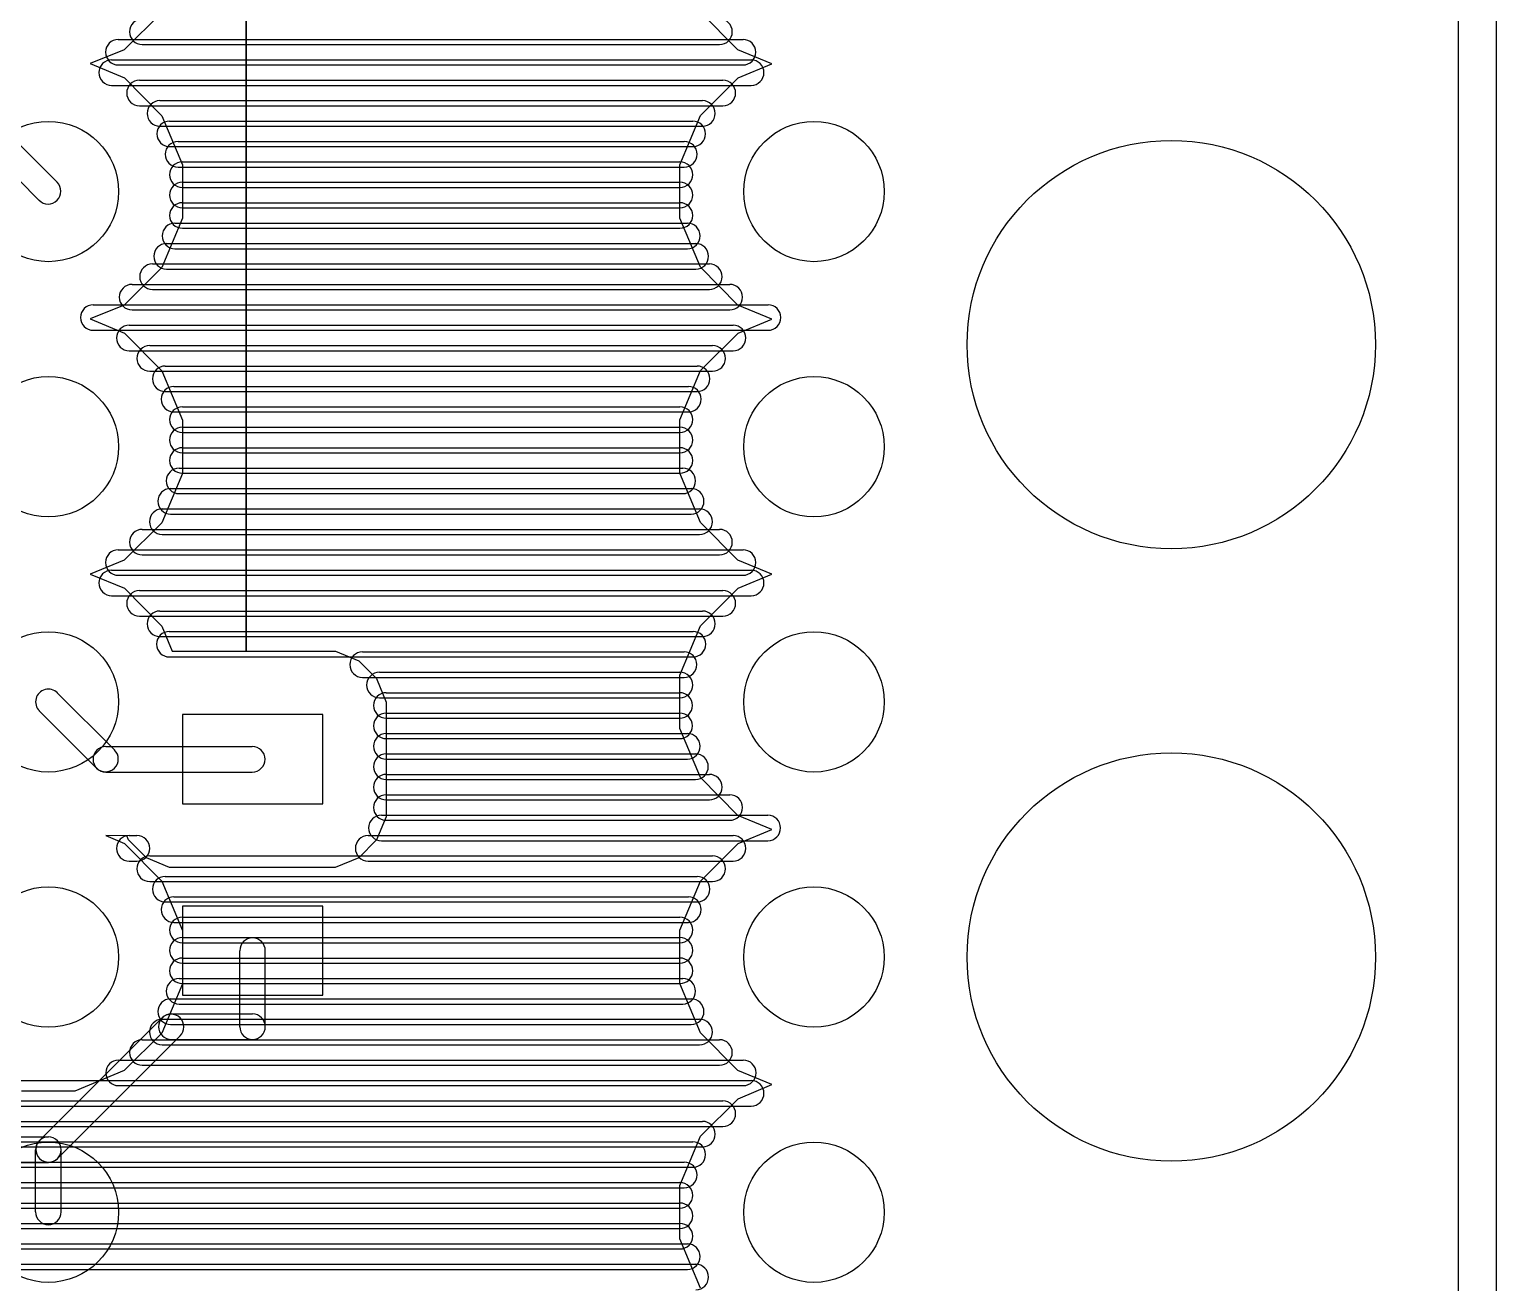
# Model space of a CAD drawing. Extents: x 4625 to 28175, y 45595 to 78045.
# Drawn here: x 22426 to 28175, y 68794 to 73706 of the extents above; entities that cross this region are included whole.
import ezdxf

# ---------------------------------------------------------------- set-up
doc = ezdxf.new("R2010")
doc.units = 0
doc.layers.add('BLACK', color=1, linetype='CONTINUOUS')

msp = doc.modelspace()

# ---------------------------------------------------------------- linework, layer by layer
at = {"layer": 'BLACK'}
for p, q in [((28025, 45670), (28025, 77970)), ((28175, 45670), (28175, 77970)), ((23275, 71269), (23275, 73946)), ((23275, 73946), (23275, 71269)), ((22945, 73772), (22797, 73625)), ((25202, 73625), (25055, 73773)), ((22535, 73106), (21956, 73685)), ((22774, 73666), (25222, 73666)), ((22774, 73666), (25222, 73666)), ((22774, 73666), (25222, 73666)), ((22464, 73035), (21885, 73614)), ((22797, 73625), (22664, 73571)), ((22868, 73646), (25130, 73646)), ((22868, 73646), (25130, 73646)), ((22868, 73646), (25130, 73646)), ((25335, 73570), (25202, 73625)), ((22664, 73571), (22798, 73515)), ((22748, 73586), (25254, 73586)), ((22748, 73586), (25254, 73586)), ((22748, 73586), (25254, 73586)), ((22774, 73566), (25222, 73566)), ((22774, 73566), (25222, 73566)), ((22774, 73566), (25222, 73566)), ((25203, 73515), (25335, 73570)), ((22748, 73486), (25254, 73486)), ((22748, 73486), (25254, 73486)), ((22748, 73486), (25254, 73486)), ((22798, 73515), (22945, 73367)), ((22857, 73506), (25143, 73506)), ((22857, 73506), (25143, 73506)), ((22857, 73506), (25143, 73506)), ((25055, 73368), (25203, 73515)), ((22937, 73426), (25063, 73426)), ((22937, 73426), (25063, 73426)), ((22937, 73426), (25063, 73426)), ((22857, 73406), (25143, 73406)), ((22857, 73406), (25143, 73406)), ((22857, 73406), (25143, 73406)), ((22945, 73367), (23025, 73174)), ((24975, 73175), (25055, 73368)), ((22937, 73326), (25063, 73326)), ((22937, 73326), (25063, 73326)), ((22937, 73326), (25063, 73326)), ((22975, 73346), (25025, 73346)), ((22975, 73346), (25025, 73346)), ((22975, 73346), (25025, 73346)), ((23008, 73266), (24992, 73266)), ((23008, 73266), (24992, 73266)), ((23008, 73266), (24992, 73266)), ((22975, 73246), (25025, 73246)), ((22975, 73246), (25025, 73246)), ((22975, 73246), (25025, 73246)), ((23008, 73166), (24992, 73166)), ((23008, 73166), (24992, 73166)), ((23008, 73166), (24992, 73166)), ((23025, 73186), (24975, 73186)), ((23025, 73186), (24975, 73186)), ((23025, 73186), (24975, 73186)), ((23025, 73174), (23025, 72965)), ((24975, 72966), (24975, 73175)), ((23025, 73106), (24975, 73106)), ((23025, 73106), (24975, 73106)), ((23025, 73106), (24975, 73106)), ((23025, 73086), (24975, 73086)), ((23025, 73086), (24975, 73086)), ((23025, 73086), (24975, 73086)), ((23025, 73026), (24975, 73026)), ((23025, 73026), (24975, 73026)), ((23025, 73026), (24975, 73026)), ((23025, 72965), (22945, 72772)), ((23025, 73006), (24975, 73006)), ((23025, 73006), (24975, 73006)), ((23025, 73006), (24975, 73006)), ((25055, 72773), (24975, 72966)), ((22996, 72946), (25004, 72946)), ((22996, 72946), (25004, 72946)), ((22996, 72946), (25004, 72946)), ((23025, 72926), (24975, 72926)), ((23025, 72926), (24975, 72926)), ((23025, 72926), (24975, 72926)), ((22963, 72866), (25037, 72866)), ((22963, 72866), (25037, 72866)), ((22963, 72866), (25037, 72866)), ((22996, 72846), (25004, 72846)), ((22996, 72846), (25004, 72846)), ((22996, 72846), (25004, 72846)), ((22945, 72772), (22797, 72625)), ((22908, 72786), (25090, 72786)), ((22908, 72786), (25090, 72786)), ((22908, 72786), (25090, 72786)), ((22963, 72766), (25037, 72766)), ((22963, 72766), (25037, 72766)), ((22963, 72766), (25037, 72766)), ((25202, 72625), (25055, 72773)), ((22828, 72706), (25170, 72706)), ((22828, 72706), (25170, 72706)), ((22828, 72706), (25170, 72706)), ((22908, 72686), (25090, 72686)), ((22908, 72686), (25090, 72686)), ((22908, 72686), (25090, 72686)), ((22797, 72625), (22664, 72571)), ((22676, 72626), (25320, 72626)), ((22676, 72626), (25320, 72626)), ((22676, 72626), (25320, 72626)), ((25335, 72570), (25202, 72625)), ((22664, 72571), (22798, 72515)), ((22828, 72606), (25170, 72606)), ((22828, 72606), (25170, 72606)), ((22828, 72606), (25170, 72606)), ((25203, 72515), (25335, 72570)), ((22676, 72526), (25320, 72526)), ((22676, 72526), (25320, 72526)), ((22676, 72526), (25320, 72526)), ((22798, 72515), (22945, 72367)), ((22817, 72546), (25183, 72546)), ((22817, 72546), (25183, 72546)), ((22817, 72546), (25183, 72546)), ((25055, 72368), (25203, 72515)), ((22817, 72446), (25183, 72446)), ((22817, 72446), (25183, 72446)), ((22817, 72446), (25183, 72446)), ((22897, 72466), (25103, 72466)), ((22897, 72466), (25103, 72466)), ((22897, 72466), (25103, 72466)), ((22897, 72366), (25103, 72366)), ((22897, 72366), (25103, 72366)), ((22897, 72366), (25103, 72366)), ((22945, 72367), (23025, 72174)), ((22958, 72386), (25042, 72386)), ((22958, 72386), (25042, 72386)), ((22958, 72386), (25042, 72386)), ((24975, 72175), (25055, 72368)), ((22958, 72286), (25042, 72286)), ((22958, 72286), (25042, 72286)), ((22958, 72286), (25042, 72286)), ((22992, 72306), (25008, 72306)), ((22992, 72306), (25008, 72306)), ((22992, 72306), (25008, 72306)), ((23025, 72226), (24975, 72226)), ((23025, 72226), (24975, 72226)), ((23025, 72226), (24975, 72226)), ((22992, 72206), (25008, 72206)), ((22992, 72206), (25008, 72206)), ((22992, 72206), (25008, 72206)), ((23025, 72174), (23025, 71965)), ((24975, 71966), (24975, 72175)), ((23025, 72146), (24975, 72146)), ((23025, 72146), (24975, 72146)), ((23025, 72146), (24975, 72146)), ((23025, 72126), (24975, 72126)), ((23025, 72126), (24975, 72126)), ((23025, 72126), (24975, 72126)), ((23025, 72066), (24975, 72066)), ((23025, 72066), (24975, 72066)), ((23025, 72066), (24975, 72066)), ((23025, 72046), (24975, 72046)), ((23025, 72046), (24975, 72046)), ((23025, 72046), (24975, 72046)), ((23012, 71986), (24986, 71986)), ((23012, 71986), (24986, 71986)), ((23012, 71986), (24986, 71986)), ((23025, 71965), (22945, 71772)), ((23025, 71966), (24975, 71966)), ((23025, 71966), (24975, 71966)), ((23025, 71966), (24975, 71966)), ((25055, 71773), (24975, 71966)), ((22979, 71906), (25019, 71906)), ((22979, 71906), (25019, 71906)), ((22979, 71906), (25019, 71906)), ((23012, 71886), (24986, 71886)), ((23012, 71886), (24986, 71886)), ((23012, 71886), (24986, 71886)), ((22946, 71826), (25052, 71826)), ((22946, 71826), (25052, 71826)), ((22946, 71826), (25052, 71826)), ((22945, 71772), (22797, 71625)), ((22979, 71806), (25019, 71806)), ((22979, 71806), (25019, 71806)), ((22979, 71806), (25019, 71806)), ((25202, 71625), (25055, 71773)), ((22868, 71746), (25130, 71746)), ((22868, 71746), (25130, 71746)), ((22868, 71746), (25130, 71746)), ((22946, 71726), (25052, 71726)), ((22946, 71726), (25052, 71726)), ((22946, 71726), (25052, 71726)), ((22774, 71666), (25222, 71666)), ((22774, 71666), (25222, 71666)), ((22774, 71666), (25222, 71666)), ((22868, 71646), (25130, 71646)), ((22868, 71646), (25130, 71646)), ((22868, 71646), (25130, 71646)), ((22797, 71625), (22664, 71571)), ((22748, 71586), (25254, 71586)), ((22748, 71586), (25254, 71586)), ((22748, 71586), (25254, 71586)), ((25335, 71570), (25202, 71625)), ((22664, 71571), (22798, 71515)), ((22774, 71566), (25222, 71566)), ((22774, 71566), (25222, 71566)), ((22774, 71566), (25222, 71566)), ((25203, 71515), (25335, 71570)), ((22748, 71486), (25254, 71486)), ((22748, 71486), (25254, 71486)), ((22748, 71486), (25254, 71486)), ((22798, 71515), (22945, 71367)), ((22857, 71506), (25143, 71506)), ((22857, 71506), (25143, 71506)), ((22857, 71506), (25143, 71506)), ((25055, 71368), (25203, 71515)), ((22937, 71426), (25063, 71426)), ((22937, 71426), (25063, 71426)), ((22937, 71426), (25063, 71426)), ((22857, 71406), (25143, 71406)), ((22857, 71406), (25143, 71406)), ((22857, 71406), (25143, 71406)), ((22945, 71367), (22985, 71269)), ((24975, 71175), (25055, 71368)), ((22937, 71326), (25063, 71326)), ((22937, 71326), (25063, 71326)), ((22937, 71326), (25063, 71326)), ((22974, 71346), (25026, 71346)), ((22974, 71346), (25026, 71346)), ((22974, 71346), (25026, 71346)), ((22974, 71246), (25026, 71246)), ((22974, 71246), (25026, 71246)), ((22974, 71246), (25026, 71246)), ((22985, 71269), (23275, 71269)), ((23275, 71269), (23625, 71269)), ((23625, 71269), (23716, 71231)), ((23731, 71266), (24991, 71266)), ((23731, 71266), (24991, 71266)), ((23731, 71266), (24991, 71266)), ((23716, 71231), (23786, 71161)), ((23797, 71186), (24975, 71186)), ((23797, 71186), (24975, 71186)), ((23797, 71186), (24975, 71186)), ((23731, 71166), (24991, 71166)), ((23731, 71166), (24991, 71166)), ((23731, 71166), (24991, 71166)), ((23786, 71161), (23824, 71069)), ((24975, 70966), (24975, 71175)), ((22760, 70881), (22535, 71106)), ((23797, 71086), (24975, 71086)), ((23797, 71086), (24975, 71086)), ((23797, 71086), (24975, 71086)), ((23824, 71106), (24974, 71106)), ((23824, 71106), (24974, 71106)), ((23824, 71106), (24974, 71106)), ((23824, 71069), (23824, 70620)), ((22689, 70810), (22464, 71035)), ((23575, 71020), (23025, 71020)), ((23025, 71020), (23025, 70670)), ((23575, 70670), (23575, 71020)), ((23824, 71026), (24974, 71026)), ((23824, 71026), (24974, 71026)), ((23824, 71026), (24974, 71026)), ((23824, 71006), (24974, 71006)), ((23824, 71006), (24974, 71006)), ((23824, 71006), (24974, 71006)), ((25055, 70773), (24975, 70966)), ((22725, 70895), (23299, 70895)), ((23824, 70946), (25004, 70946)), ((23824, 70946), (25004, 70946)), ((23824, 70946), (25004, 70946)), ((23824, 70926), (24974, 70926)), ((23824, 70926), (24974, 70926)), ((23824, 70926), (24974, 70926)), ((23824, 70866), (25036, 70866)), ((23824, 70866), (25036, 70866)), ((23824, 70866), (25036, 70866)), ((23824, 70846), (25004, 70846)), ((23824, 70846), (25004, 70846)), ((23824, 70846), (25004, 70846)), ((22725, 70795), (23299, 70795)), ((23824, 70786), (25090, 70786)), ((23824, 70786), (25090, 70786)), ((23824, 70786), (25090, 70786)), ((23824, 70766), (25036, 70766)), ((23824, 70766), (25036, 70766)), ((23824, 70766), (25036, 70766)), ((25202, 70625), (25055, 70773)), ((23025, 70670), (23575, 70670)), ((23824, 70706), (25170, 70706)), ((23824, 70706), (25170, 70706)), ((23824, 70706), (25170, 70706)), ((23824, 70686), (25090, 70686)), ((23824, 70686), (25090, 70686)), ((23824, 70686), (25090, 70686)), ((23824, 70620), (23786, 70529)), ((23805, 70626), (25319, 70626)), ((23805, 70626), (25319, 70626)), ((23805, 70626), (25319, 70626)), ((23824, 70606), (25170, 70606)), ((23824, 70606), (25170, 70606)), ((23824, 70606), (25170, 70606)), ((25335, 70570), (25202, 70625)), ((25203, 70515), (25335, 70570)), ((22807, 70545), (22725, 70546)), ((22725, 70546), (22798, 70515)), ((22798, 70515), (22945, 70367)), ((22814, 70529), (22807, 70545)), ((22884, 70459), (22814, 70529)), ((22817, 70546), (22847, 70546)), ((22817, 70546), (22847, 70546)), ((22817, 70546), (22847, 70546)), ((23786, 70529), (23716, 70459)), ((23753, 70546), (25183, 70546)), ((23753, 70546), (25183, 70546)), ((23753, 70546), (25183, 70546)), ((23805, 70526), (25319, 70526)), ((23805, 70526), (25319, 70526)), ((23805, 70526), (25319, 70526)), ((25055, 70368), (25203, 70515)), ((22817, 70446), (22847, 70446)), ((22817, 70446), (22847, 70446)), ((22817, 70446), (22847, 70446)), ((22975, 70421), (22884, 70459)), ((22897, 70466), (25103, 70466)), ((22897, 70466), (25103, 70466)), ((22897, 70466), (25103, 70466)), ((23716, 70459), (23624, 70421)), ((23753, 70446), (25183, 70446)), ((23753, 70446), (25183, 70446)), ((23753, 70446), (25183, 70446)), ((22958, 70386), (25042, 70386)), ((22958, 70386), (25042, 70386)), ((22958, 70386), (25042, 70386)), ((23624, 70421), (22975, 70421)), ((22897, 70366), (25103, 70366)), ((22897, 70366), (25103, 70366)), ((22897, 70366), (25103, 70366)), ((22945, 70367), (23025, 70174)), ((24975, 70175), (25055, 70368)), ((22958, 70286), (25042, 70286)), ((22958, 70286), (25042, 70286)), ((22958, 70286), (25042, 70286)), ((22992, 70306), (25008, 70306)), ((22992, 70306), (25008, 70306)), ((22992, 70306), (25008, 70306)), ((23575, 70270), (23025, 70270)), ((23025, 70270), (23025, 69920)), ((23575, 69920), (23575, 70270)), ((22992, 70206), (25008, 70206)), ((22992, 70206), (25008, 70206)), ((22992, 70206), (25008, 70206)), ((23025, 70226), (24975, 70226)), ((23025, 70226), (24975, 70226)), ((23025, 70226), (24975, 70226)), ((23025, 70174), (23025, 69965)), ((23025, 70146), (24975, 70146)), ((23025, 70146), (24975, 70146)), ((23025, 70146), (24975, 70146)), ((24975, 69966), (24975, 70175)), ((23025, 70126), (24975, 70126)), ((23025, 70126), (24975, 70126)), ((23025, 70126), (24975, 70126)), ((23250, 69797), (23250, 70095)), ((23350, 69797), (23350, 70095)), ((23025, 70066), (24975, 70066)), ((23025, 70066), (24975, 70066)), ((23025, 70066), (24975, 70066)), ((23025, 70046), (24975, 70046)), ((23025, 70046), (24975, 70046)), ((23025, 70046), (24975, 70046)), ((23012, 69986), (24986, 69986)), ((23012, 69986), (24986, 69986)), ((23012, 69986), (24986, 69986)), ((23025, 69965), (22945, 69772)), ((23025, 69966), (24975, 69966)), ((23025, 69966), (24975, 69966)), ((23025, 69966), (24975, 69966)), ((23025, 69920), (23575, 69920)), ((25055, 69773), (24975, 69966)), ((22979, 69906), (25019, 69906)), ((22979, 69906), (25019, 69906)), ((22979, 69906), (25019, 69906)), ((23012, 69886), (24986, 69886)), ((23012, 69886), (24986, 69886)), ((23012, 69886), (24986, 69886)), ((22946, 69832), (22465, 69351)), ((22946, 69826), (25052, 69826)), ((22946, 69826), (25052, 69826)), ((22946, 69826), (25052, 69826)), ((22979, 69806), (25019, 69806)), ((22979, 69806), (25019, 69806)), ((22979, 69806), (25019, 69806)), ((22982, 69847), (23300, 69847)), ((23017, 69761), (22536, 69280)), ((22945, 69772), (22797, 69625)), ((22868, 69746), (25130, 69746)), ((22868, 69746), (25130, 69746)), ((22868, 69746), (25130, 69746)), ((22982, 69747), (23300, 69747)), ((25202, 69625), (25055, 69773)), ((22946, 69726), (25052, 69726)), ((22946, 69726), (25052, 69726)), ((22946, 69726), (25052, 69726)), ((22775, 69666), (25223, 69666)), ((22775, 69666), (25223, 69666)), ((22775, 69666), (25223, 69666)), ((22868, 69646), (25130, 69646)), ((22868, 69646), (25130, 69646)), ((22868, 69646), (25130, 69646)), ((19548, 69586), (25254, 69586)), ((19548, 69586), (25254, 69586)), ((19548, 69586), (25254, 69586)), ((22797, 69625), (22604, 69545)), ((25335, 69570), (25202, 69625)), ((25203, 69515), (25335, 69570)), ((22604, 69545), (22395, 69545)), ((22775, 69566), (25223, 69566)), ((22775, 69566), (25223, 69566)), ((22775, 69566), (25223, 69566)), ((25055, 69368), (25203, 69515)), ((19548, 69486), (25254, 69486)), ((19548, 69486), (25254, 69486)), ((19548, 69486), (25254, 69486)), ((19657, 69506), (25143, 69506)), ((19657, 69506), (25143, 69506)), ((19657, 69506), (25143, 69506)), ((19657, 69406), (25143, 69406)), ((19657, 69406), (25143, 69406)), ((19657, 69406), (25143, 69406)), ((19737, 69426), (25063, 69426)), ((19737, 69426), (25063, 69426)), ((19737, 69426), (25063, 69426)), ((19775, 69346), (25025, 69346)), ((19775, 69346), (25025, 69346)), ((19775, 69346), (25025, 69346)), ((22080, 69365), (22500, 69365)), ((24975, 69175), (25055, 69368)), ((19737, 69326), (25063, 69326)), ((19737, 69326), (25063, 69326)), ((19737, 69326), (25063, 69326)), ((22450, 69071), (22450, 69315)), ((22550, 69071), (22550, 69315)), ((19775, 69246), (25025, 69246)), ((19775, 69246), (25025, 69246)), ((19775, 69246), (25025, 69246)), ((19808, 69266), (24992, 69266)), ((19808, 69266), (24992, 69266)), ((19808, 69266), (24992, 69266)), ((22080, 69265), (22500, 69265)), ((19825, 69186), (24975, 69186)), ((19825, 69186), (24975, 69186)), ((19825, 69186), (24975, 69186)), ((24975, 68966), (24975, 69175)), ((19808, 69166), (24992, 69166)), ((19808, 69166), (24992, 69166)), ((19808, 69166), (24992, 69166)), ((19825, 69106), (24975, 69106)), ((19825, 69106), (24975, 69106)), ((19825, 69106), (24975, 69106)), ((19825, 69086), (24975, 69086)), ((19825, 69086), (24975, 69086)), ((19825, 69086), (24975, 69086)), ((19825, 69026), (24975, 69026)), ((19825, 69026), (24975, 69026)), ((19825, 69026), (24975, 69026)), ((19825, 69006), (24975, 69006)), ((19825, 69006), (24975, 69006)), ((19825, 69006), (24975, 69006)), ((19796, 68946), (25004, 68946)), ((19796, 68946), (25004, 68946)), ((19796, 68946), (25004, 68946)), ((25055, 68773), (24975, 68966)), ((19825, 68926), (24975, 68926)), ((19825, 68926), (24975, 68926)), ((19825, 68926), (24975, 68926)), ((19763, 68866), (25037, 68866)), ((19763, 68866), (25037, 68866)), ((19763, 68866), (25037, 68866)), ((19796, 68846), (25004, 68846)), ((19796, 68846), (25004, 68846)), ((19796, 68846), (25004, 68846))]:
    msp.add_line(p, q, dxfattribs=at)
for centre, radius in [((22500, 73070), 275), ((25500, 73070), 275), ((26900, 72470), 800), ((22500, 72070), 275), ((25500, 72070), 275), ((22500, 71070), 275), ((25500, 71070), 275), ((26900, 70070), 800), ((22500, 70070), 275), ((25500, 70070), 275), ((22500, 69070), 275), ((25500, 69070), 275)]:
    msp.add_circle(centre, radius, dxfattribs=at)
for centre, start, end in [((22868, 73696), 90, 270), ((22868, 73696), 90, 270), ((22868, 73696), 90, 270), ((25130, 73696), 270, 450), ((25130, 73696), 270, 450), ((25130, 73696), 270, 450), ((22774, 73616), 90, 270), ((22774, 73616), 90, 270), ((22774, 73616), 90, 270), ((25222, 73616), 270, 450), ((25222, 73616), 270, 450), ((25222, 73616), 270, 450), ((22748, 73536), 90, 270), ((22748, 73536), 90, 270), ((22748, 73536), 90, 270), ((25254, 73536), 270, 450), ((25254, 73536), 270, 450), ((25254, 73536), 270, 450), ((22857, 73456), 90, 270), ((22857, 73456), 90, 270), ((22857, 73456), 90, 270), ((25143, 73456), 270, 450), ((25143, 73456), 270, 450), ((25143, 73456), 270, 450), ((22937, 73376), 90, 270), ((22937, 73376), 90, 270), ((22937, 73376), 90, 270), ((25063, 73376), 270, 450), ((25063, 73376), 270, 450), ((25063, 73376), 270, 450), ((22975, 73296), 90, 270), ((22975, 73296), 90, 270), ((22975, 73296), 90, 270), ((25025, 73296), 270, 450), ((25025, 73296), 270, 450), ((25025, 73296), 270, 450), ((23008, 73216), 90, 270), ((23008, 73216), 90, 270), ((23008, 73216), 90, 270), ((24992, 73216), 270, 450), ((24992, 73216), 270, 450), ((24992, 73216), 270, 450), ((23025, 73136), 90, 270), ((23025, 73136), 90, 270), ((23025, 73136), 90, 270), ((24975, 73136), 270, 450), ((24975, 73136), 270, 450), ((24975, 73136), 270, 450), ((22499, 73071), 225, 405), ((23025, 73056), 90, 270), ((23025, 73056), 90, 270), ((23025, 73056), 90, 270), ((24975, 73056), 270, 450), ((24975, 73056), 270, 450), ((24975, 73056), 270, 450), ((23025, 72976), 90, 270), ((23025, 72976), 90, 270), ((23025, 72976), 90, 270), ((24975, 72976), 270, 450), ((24975, 72976), 270, 450), ((24975, 72976), 270, 450), ((22996, 72896), 90, 270), ((22996, 72896), 90, 270), ((22996, 72896), 90, 270), ((25004, 72896), 270, 450), ((25004, 72896), 270, 450), ((25004, 72896), 270, 450), ((22963, 72816), 90, 270), ((22963, 72816), 90, 270), ((22963, 72816), 90, 270), ((25037, 72816), 270, 450), ((25037, 72816), 270, 450), ((25037, 72816), 270, 450), ((22908, 72736), 90, 270), ((22908, 72736), 90, 270), ((22908, 72736), 90, 270), ((25090, 72736), 270, 450), ((25090, 72736), 270, 450), ((25090, 72736), 270, 450), ((22828, 72656), 90, 270), ((22828, 72656), 90, 270), ((22828, 72656), 90, 270), ((25170, 72656), 270, 450), ((25170, 72656), 270, 450), ((25170, 72656), 270, 450), ((22676, 72576), 90, 270), ((22676, 72576), 90, 270), ((22676, 72576), 90, 270), ((25320, 72576), 270, 450), ((25320, 72576), 270, 450), ((25320, 72576), 270, 450), ((22817, 72496), 90, 270), ((22817, 72496), 90, 270), ((22817, 72496), 90, 270), ((25183, 72496), 270, 450), ((25183, 72496), 270, 450), ((25183, 72496), 270, 450), ((22897, 72416), 90, 270), ((22897, 72416), 90, 270), ((22897, 72416), 90, 270), ((25103, 72416), 270, 450), ((25103, 72416), 270, 450), ((25103, 72416), 270, 450), ((22958, 72336), 90, 270), ((22958, 72336), 90, 270), ((22958, 72336), 90, 270), ((25042, 72336), 270, 450), ((25042, 72336), 270, 450), ((25042, 72336), 270, 450), ((22992, 72256), 90, 270), ((22992, 72256), 90, 270), ((22992, 72256), 90, 270), ((25008, 72256), 270, 450), ((25008, 72256), 270, 450), ((25008, 72256), 270, 450), ((23025, 72176), 90, 270), ((23025, 72176), 90, 270), ((23025, 72176), 90, 270), ((24975, 72176), 270, 450), ((24975, 72176), 270, 450), ((24975, 72176), 270, 450), ((23025, 72096), 90, 270), ((23025, 72096), 90, 270), ((23025, 72096), 90, 270), ((24975, 72096), 270, 450), ((24975, 72096), 270, 450), ((24975, 72096), 270, 450), ((23025, 72016), 90, 270), ((23025, 72016), 90, 270), ((23025, 72016), 90, 270), ((24975, 72016), 270, 450), ((24975, 72016), 270, 450), ((24975, 72016), 270, 450), ((23012, 71936), 90, 270), ((23012, 71936), 90, 270), ((23012, 71936), 90, 270), ((24986, 71936), 270, 450), ((24986, 71936), 270, 450), ((24986, 71936), 270, 450), ((22979, 71856), 90, 270), ((22979, 71856), 90, 270), ((22979, 71856), 90, 270), ((25019, 71856), 270, 450), ((25019, 71856), 270, 450), ((25019, 71856), 270, 450), ((22946, 71776), 90, 270), ((22946, 71776), 90, 270), ((22946, 71776), 90, 270), ((25052, 71776), 270, 450), ((25052, 71776), 270, 450), ((25052, 71776), 270, 450), ((22868, 71696), 90, 270), ((22868, 71696), 90, 270), ((22868, 71696), 90, 270), ((25130, 71696), 270, 450), ((25130, 71696), 270, 450), ((25130, 71696), 270, 450), ((22774, 71616), 90, 270), ((22774, 71616), 90, 270), ((22774, 71616), 90, 270), ((25222, 71616), 270, 450), ((25222, 71616), 270, 450), ((25222, 71616), 270, 450), ((22748, 71536), 90, 270), ((22748, 71536), 90, 270), ((22748, 71536), 90, 270), ((25254, 71536), 270, 450), ((25254, 71536), 270, 450), ((25254, 71536), 270, 450), ((22857, 71456), 90, 270), ((22857, 71456), 90, 270), ((22857, 71456), 90, 270), ((25143, 71456), 270, 450), ((25143, 71456), 270, 450), ((25143, 71456), 270, 450), ((22937, 71376), 90, 270), ((22937, 71376), 90, 270), ((22937, 71376), 90, 270), ((25063, 71376), 270, 450), ((25063, 71376), 270, 450), ((25063, 71376), 270, 450), ((22974, 71296), 90, 270), ((22974, 71296), 90, 270), ((22974, 71296), 90, 270), ((25026, 71296), 270, 450), ((25026, 71296), 270, 450), ((25026, 71296), 270, 450), ((23731, 71216), 90, 270), ((23731, 71216), 90, 270), ((23731, 71216), 90, 270), ((24991, 71216), 270, 450), ((24991, 71216), 270, 450), ((24991, 71216), 270, 450), ((23797, 71136), 90, 270), ((23797, 71136), 90, 270), ((23797, 71136), 90, 270), ((24975, 71136), 270, 450), ((24975, 71136), 270, 450), ((24975, 71136), 270, 450), ((22500, 71070), 405, 585), ((23824, 71056), 90, 270), ((23824, 71056), 90, 270), ((23824, 71056), 90, 270), ((24974, 71056), 270, 450), ((24974, 71056), 270, 450), ((24974, 71056), 270, 450), ((23824, 70976), 90, 270), ((23824, 70976), 90, 270), ((23824, 70976), 90, 270), ((24974, 70976), 270, 450), ((24974, 70976), 270, 450), ((24974, 70976), 270, 450), ((22725, 70845), 90, 270), ((23299, 70845), 270, 450), ((23824, 70896), 90, 270), ((23824, 70896), 90, 270), ((23824, 70896), 90, 270), ((25004, 70896), 270, 450), ((25004, 70896), 270, 450), ((25004, 70896), 270, 450), ((22724, 70846), 225, 405), ((23824, 70816), 90, 270), ((23824, 70816), 90, 270), ((23824, 70816), 90, 270), ((25036, 70816), 270, 450), ((25036, 70816), 270, 450), ((25036, 70816), 270, 450), ((23824, 70736), 90, 270), ((23824, 70736), 90, 270), ((23824, 70736), 90, 270), ((25090, 70736), 270, 450), ((25090, 70736), 270, 450), ((25090, 70736), 270, 450), ((23824, 70656), 90, 270), ((23824, 70656), 90, 270), ((23824, 70656), 90, 270), ((25170, 70656), 270, 450), ((25170, 70656), 270, 450), ((25170, 70656), 270, 450), ((23805, 70576), 90, 270), ((23805, 70576), 90, 270), ((23805, 70576), 90, 270), ((25319, 70576), 270, 450), ((25319, 70576), 270, 450), ((25319, 70576), 270, 450), ((22817, 70496), 90, 270), ((22817, 70496), 90, 270), ((22817, 70496), 90, 270), ((22847, 70496), 270, 450), ((22847, 70496), 270, 450), ((22847, 70496), 270, 450), ((23753, 70496), 90, 270), ((23753, 70496), 90, 270), ((23753, 70496), 90, 270), ((25183, 70496), 270, 450), ((25183, 70496), 270, 450), ((25183, 70496), 270, 450), ((22897, 70416), 90, 270), ((22897, 70416), 90, 270), ((22897, 70416), 90, 270), ((25103, 70416), 270, 450), ((25103, 70416), 270, 450), ((25103, 70416), 270, 450), ((22958, 70336), 90, 270), ((22958, 70336), 90, 270), ((22958, 70336), 90, 270), ((25042, 70336), 270, 450), ((25042, 70336), 270, 450), ((25042, 70336), 270, 450), ((22992, 70256), 90, 270), ((22992, 70256), 90, 270), ((22992, 70256), 90, 270), ((25008, 70256), 270, 450), ((25008, 70256), 270, 450), ((25008, 70256), 270, 450), ((23025, 70176), 90, 270), ((23025, 70176), 90, 270), ((23025, 70176), 90, 270), ((24975, 70176), 270, 450), ((24975, 70176), 270, 450), ((24975, 70176), 270, 450), ((23025, 70096), 90, 270), ((23025, 70096), 90, 270), ((23025, 70096), 90, 270), ((23300, 70095), 360, 540), ((24975, 70096), 270, 450), ((24975, 70096), 270, 450), ((24975, 70096), 270, 450), ((23025, 70016), 90, 270), ((23025, 70016), 90, 270), ((23025, 70016), 90, 270), ((24975, 70016), 270, 450), ((24975, 70016), 270, 450), ((24975, 70016), 270, 450), ((23012, 69936), 90, 270), ((23012, 69936), 90, 270), ((23012, 69936), 90, 270), ((24986, 69936), 270, 450), ((24986, 69936), 270, 450), ((24986, 69936), 270, 450), ((22979, 69856), 90, 270), ((22979, 69856), 90, 270), ((22979, 69856), 90, 270), ((25019, 69856), 270, 450), ((25019, 69856), 270, 450), ((25019, 69856), 270, 450), ((22946, 69776), 90, 270), ((22946, 69776), 90, 270), ((22946, 69776), 90, 270), ((22982, 69797), 90, 270), ((22981, 69796), -45, 135), ((23300, 69797), 270, 450), ((25052, 69776), 270, 450), ((25052, 69776), 270, 450), ((25052, 69776), 270, 450), ((22868, 69696), 90, 270), ((22868, 69696), 90, 270), ((22868, 69696), 90, 270), ((23300, 69797), 180, 360), ((25130, 69696), 270, 450), ((25130, 69696), 270, 450), ((25130, 69696), 270, 450), ((22775, 69616), 90, 270), ((22775, 69616), 90, 270), ((22775, 69616), 90, 270), ((25223, 69616), 270, 450), ((25223, 69616), 270, 450), ((25223, 69616), 270, 450), ((25254, 69536), 270, 450), ((25254, 69536), 270, 450), ((25254, 69536), 270, 450), ((25143, 69456), 270, 450), ((25143, 69456), 270, 450), ((25143, 69456), 270, 450), ((25063, 69376), 270, 450), ((25063, 69376), 270, 450), ((25063, 69376), 270, 450), ((22500, 69315), 360, 540), ((22501, 69316), 135, 315), ((22500, 69315), 270, 450), ((25025, 69296), 270, 450), ((25025, 69296), 270, 450), ((25025, 69296), 270, 450), ((24992, 69216), 270, 450), ((24992, 69216), 270, 450), ((24992, 69216), 270, 450), ((24975, 69136), 270, 450), ((24975, 69136), 270, 450), ((24975, 69136), 270, 450), ((22500, 69071), 180, 360), ((24975, 69056), 270, 450), ((24975, 69056), 270, 450), ((24975, 69056), 270, 450), ((24975, 68976), 270, 450), ((24975, 68976), 270, 450), ((24975, 68976), 270, 450), ((25004, 68896), 270, 450), ((25004, 68896), 270, 450), ((25004, 68896), 270, 450), ((25037, 68816), 270, 450), ((25037, 68816), 270, 450), ((25037, 68816), 270, 450)]:
    msp.add_arc(centre, 50, start, end, dxfattribs=at)

doc.saveas('drawing.dxf')
